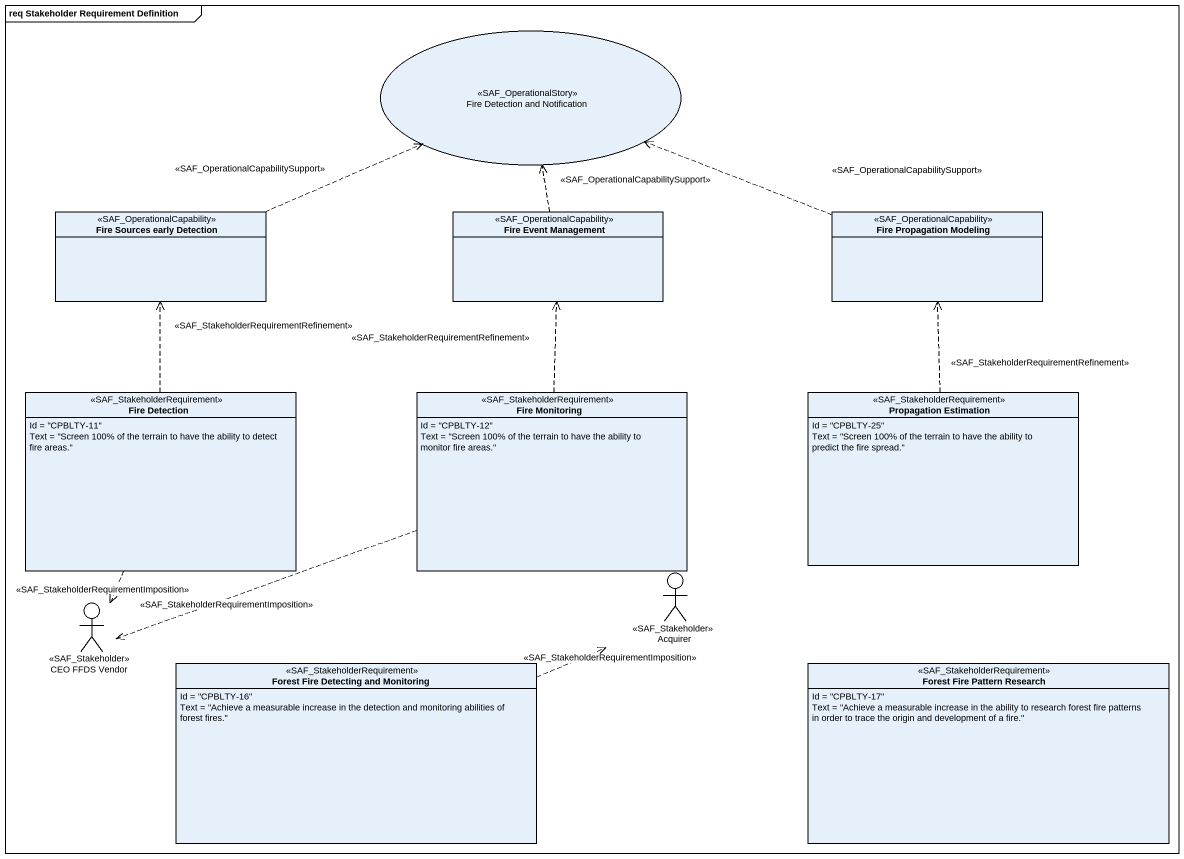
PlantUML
@startuml
mainframe req Stakeholder Requirement Definition
allowmixing
hide circle
hide empty members
usecase "Fire Detection and Notification" as Fire_Detection_and <<SAF_OperationalStory>>
class "Fire Sources early Detection" as Fire_Sources_early_Detection <<SAF_OperationalCapability>>
class "Fire Event Management" as Fire_Event_Management <<SAF_OperationalCapability>>
class "Fire Propagation Modeling" as Fire_Propagation_Modeling <<SAF_OperationalCapability>>
class "Fire Detection" as Fire_Detection <<SAF_StakeholderRequirement>> {
  Id = "CPBLTY-11"
  Text = "Screen 100% of the terrain to have the ability to detect fire areas."
}
class "Fire Monitoring" as Fire_Monitoring <<SAF_StakeholderRequirement>> {
  Id = "CPBLTY-12"
  Text = "Screen 100% of the terrain to have the ability to monitor fire areas."
}
class "Propagation Estimation" as Propagation_Estimation <<SAF_StakeholderRequirement>> {
  Id = "CPBLTY-25"
  Text = "Screen 100% of the terrain to have the ability to predict the fire spread."
}
actor Acquirer <<SAF_Stakeholder>>
actor "CEO FFDS Vendor" as CEO_FFDS_Vendor <<SAF_Stakeholder>>
class "Forest Fire Detecting and Monitoring" as Forest_Fire_Detecting_and <<SAF_StakeholderRequirement>> {
  Id = "CPBLTY-16"
  Text = "Achieve a measurable increase in the detection and monitoring abilities of forest fires."
}
class "Forest Fire Pattern Research" as Forest_Fire_Pattern_Research <<SAF_StakeholderRequirement>> {
  Id = "CPBLTY-17"
  Text = "Achieve a measurable increase in the ability to research forest fire patterns in order to trace the origin and development of a fire."
}
Fire_Sources_early_Detection .right.> Fire_Detection_and : <<SAF_OperationalCapabilitySupport>>
Fire_Event_Management .up.> Fire_Detection_and : <<SAF_OperationalCapabilitySupport>>
Fire_Propagation_Modeling .left.> Fire_Detection_and : <<SAF_OperationalCapabilitySupport>>
Fire_Detection .up.> Fire_Sources_early_Detection : <<SAF_StakeholderRequirementRefinement>>
Fire_Detection ..> CEO_FFDS_Vendor : <<SAF_StakeholderRequirementImposition>>
Fire_Monitoring .up.> Fire_Event_Management : <<SAF_StakeholderRequirementRefinement>>
Fire_Monitoring .left.> CEO_FFDS_Vendor : <<SAF_StakeholderRequirementImposition>>
Propagation_Estimation .up.> Fire_Propagation_Modeling : <<SAF_StakeholderRequirementRefinement>>
Forest_Fire_Detecting_and .right.> Acquirer : <<SAF_StakeholderRequirementImposition>>
@enduml
